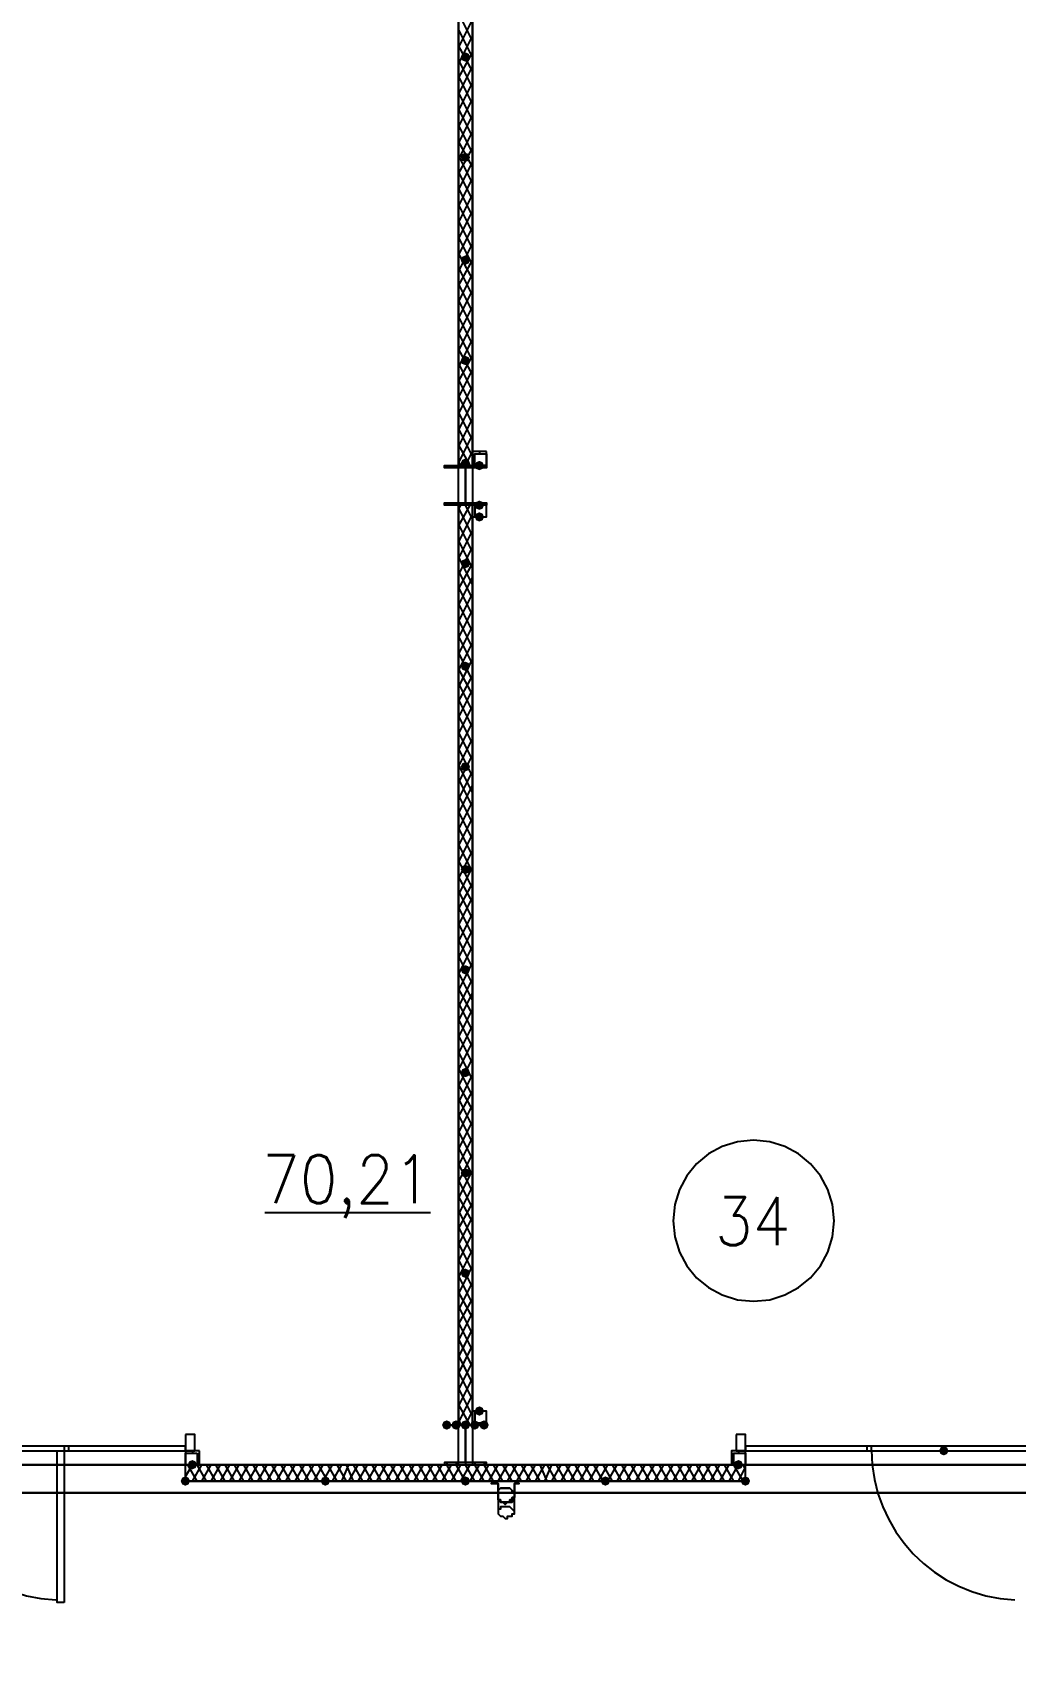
# Model space of a CAD drawing. Header units: millimetres. Extents: x 0 to 420, y 0 to 297.
# Drawn here: x 334.67 to 352.5, y 102.02 to 131.51 of the extents above; entities that cross this region are included whole.
import ezdxf

# ---------------------------------------------------------------- set-up
doc = ezdxf.new("R2010")
doc.units = ezdxf.units.MM
doc.layers.get('0').update_dxf_attribs({"linetype": 'CONTINUOUS'})
doc.styles.get("Standard").update_dxf_attribs({"font": 'STANDARD'})

msp = doc.modelspace()

# ---------------------------------------------------------------- hatches: boundary and pattern name
at = {"true_color": 0x000007}
for points in [[(342.603667, 131.064), (342.578796, 131.004204), (342.519, 130.979333), (342.459204, 131.004204), (342.434333, 131.064), (342.459204, 131.123796), (342.519, 131.148667), (342.578796, 131.123796)], [(342.603667, 129.243667), (342.578796, 129.183871), (342.519, 129.159), (342.459204, 129.183871), (342.434333, 129.243667), (342.459204, 129.303462), (342.519, 129.328333), (342.578796, 129.303463)], [(342.603667, 127.381), (342.578796, 127.321204), (342.519, 127.296333), (342.459204, 127.321204), (342.434333, 127.381), (342.459204, 127.440796), (342.519, 127.465667), (342.578796, 127.440796)], [(342.603667, 125.560667), (342.578796, 125.500871), (342.519, 125.476), (342.459204, 125.500871), (342.434333, 125.560667), (342.459204, 125.620462), (342.519, 125.645333), (342.578796, 125.620463)], [(342.603667, 123.698), (342.578796, 123.638204), (342.519, 123.613333), (342.459204, 123.638204), (342.434333, 123.698), (342.459204, 123.757796), (342.519, 123.782667), (342.578796, 123.757796)], [(342.857667, 123.655667), (342.832796, 123.595871), (342.773, 123.571), (342.713204, 123.595871), (342.688333, 123.655667), (342.713204, 123.715462), (342.773, 123.740333), (342.832796, 123.715463)], [(342.857667, 122.936), (342.832796, 122.876204), (342.773, 122.851333), (342.713204, 122.876204), (342.688333, 122.936), (342.713204, 122.995796), (342.773, 123.020667), (342.832796, 122.995796)], [(342.857667, 122.724333), (342.832796, 122.664537), (342.773, 122.639667), (342.713204, 122.664537), (342.688333, 122.724333), (342.713204, 122.784129), (342.773, 122.809), (342.832796, 122.784129)], [(342.603667, 121.877667), (342.578796, 121.817871), (342.519, 121.793), (342.459204, 121.817871), (342.434333, 121.877667), (342.459204, 121.937462), (342.519, 121.962333), (342.578796, 121.937463)], [(342.603667, 120.015), (342.578796, 119.955204), (342.519, 119.930333), (342.459204, 119.955204), (342.434333, 120.015), (342.459204, 120.074796), (342.519, 120.099667), (342.578796, 120.074796)], [(342.603667, 118.194667), (342.578796, 118.134871), (342.519, 118.11), (342.459204, 118.134871), (342.434333, 118.194667), (342.459204, 118.254462), (342.519, 118.279333), (342.578796, 118.254463)], [(342.603667, 116.332), (342.578796, 116.272204), (342.519, 116.247333), (342.459204, 116.272204), (342.434333, 116.332), (342.459204, 116.391796), (342.519, 116.416667), (342.578796, 116.391796)], [(342.603667, 114.511667), (342.578796, 114.451871), (342.519, 114.427), (342.459204, 114.451871), (342.434333, 114.511667), (342.459204, 114.571462), (342.519, 114.596333), (342.578796, 114.571463)], [(342.603667, 112.649), (342.578796, 112.589204), (342.519, 112.564333), (342.459204, 112.589204), (342.434333, 112.649), (342.459204, 112.708796), (342.519, 112.733667), (342.578796, 112.708796)], [(342.603667, 110.828667), (342.578796, 110.768871), (342.519, 110.744), (342.459204, 110.768871), (342.434333, 110.828667), (342.459204, 110.888462), (342.519, 110.913333), (342.578796, 110.888463)], [(342.603667, 109.008333), (342.578796, 108.948537), (342.519, 108.923667), (342.459204, 108.948537), (342.434333, 109.008333), (342.459204, 109.068129), (342.519, 109.093), (342.578796, 109.068129)], [(342.857667, 106.510667), (342.832796, 106.450871), (342.773, 106.426), (342.713204, 106.450871), (342.688333, 106.510667), (342.713204, 106.570462), (342.773, 106.595333), (342.832796, 106.570463)], [(342.265, 106.256667), (342.240129, 106.196871), (342.180333, 106.172), (342.120538, 106.196871), (342.095667, 106.256667), (342.120537, 106.316462), (342.180333, 106.341333), (342.240129, 106.316463)], [(342.434333, 106.256667), (342.409462, 106.196871), (342.349667, 106.172), (342.289871, 106.196871), (342.265, 106.256667), (342.289871, 106.316462), (342.349667, 106.341333), (342.409462, 106.316463)], [(342.603667, 106.256667), (342.578796, 106.196871), (342.519, 106.172), (342.459204, 106.196871), (342.434333, 106.256667), (342.459204, 106.316462), (342.519, 106.341333), (342.578796, 106.316463)], [(342.773, 106.256667), (342.748129, 106.196871), (342.688333, 106.172), (342.628537, 106.196871), (342.603667, 106.256667), (342.628537, 106.316462), (342.688333, 106.341333), (342.748129, 106.316463)], [(342.942333, 106.256667), (342.917462, 106.196871), (342.857667, 106.172), (342.797871, 106.196871), (342.773, 106.256667), (342.797871, 106.316462), (342.857667, 106.341333), (342.917462, 106.316463)], [(351.282, 105.791), (351.257129, 105.731204), (351.197333, 105.706333), (351.137538, 105.731204), (351.112667, 105.791), (351.137537, 105.850796), (351.197333, 105.875667), (351.257129, 105.850796)], [(351.282, 105.791), (351.257129, 105.731204), (351.197333, 105.706333), (351.137538, 105.731204), (351.112667, 105.791), (351.137537, 105.850796), (351.197333, 105.875667), (351.257129, 105.850796)], [(337.650667, 105.537), (337.625796, 105.477204), (337.566, 105.452333), (337.506204, 105.477204), (337.481333, 105.537), (337.506204, 105.596796), (337.566, 105.621667), (337.625796, 105.596796)], [(347.556667, 105.537), (347.531796, 105.477204), (347.472, 105.452333), (347.412204, 105.477204), (347.387333, 105.537), (347.412204, 105.596796), (347.472, 105.621667), (347.531796, 105.596796)]]:
    msp.add_hatch(color=0, dxfattribs=at).paths.add_polyline_path(points, flags=0)
at = {"true_color": 0x0000fe}
for points in [[(337.523667, 105.240667), (337.498796, 105.180871), (337.439, 105.156), (337.379204, 105.180871), (337.354333, 105.240667), (337.379204, 105.300462), (337.439, 105.325333), (337.498796, 105.300463)], [(340.063667, 105.240667), (340.038796, 105.180871), (339.979, 105.156), (339.919204, 105.180871), (339.894333, 105.240667), (339.919204, 105.300462), (339.979, 105.325333), (340.038796, 105.300463)], [(340.063667, 105.240667), (340.038796, 105.180871), (339.979, 105.156), (339.919204, 105.180871), (339.894333, 105.240667), (339.919204, 105.300462), (339.979, 105.325333), (340.038796, 105.300463)], [(342.603667, 105.240667), (342.578796, 105.180871), (342.519, 105.156), (342.459204, 105.180871), (342.434333, 105.240667), (342.459204, 105.300462), (342.519, 105.325333), (342.578796, 105.300463)], [(342.603667, 105.240667), (342.578796, 105.180871), (342.519, 105.156), (342.459204, 105.180871), (342.434333, 105.240667), (342.459204, 105.300462), (342.519, 105.325333), (342.578796, 105.300463)], [(342.603667, 105.240667), (342.578796, 105.180871), (342.519, 105.156), (342.459204, 105.180871), (342.434333, 105.240667), (342.459204, 105.300462), (342.519, 105.325333), (342.578796, 105.300463)], [(342.603667, 105.240667), (342.578796, 105.180871), (342.519, 105.156), (342.459204, 105.180871), (342.434333, 105.240667), (342.459204, 105.300462), (342.519, 105.325333), (342.578796, 105.300463)], [(345.143667, 105.240667), (345.118796, 105.180871), (345.059, 105.156), (344.999204, 105.180871), (344.974333, 105.240667), (344.999204, 105.300462), (345.059, 105.325333), (345.118796, 105.300463)], [(345.143667, 105.240667), (345.118796, 105.180871), (345.059, 105.156), (344.999204, 105.180871), (344.974333, 105.240667), (344.999204, 105.300462), (345.059, 105.325333), (345.118796, 105.300463)], [(347.683667, 105.240667), (347.658796, 105.180871), (347.599, 105.156), (347.539204, 105.180871), (347.514333, 105.240667), (347.539204, 105.300462), (347.599, 105.325333), (347.658796, 105.300463)]]:
    msp.add_hatch(color=0, dxfattribs=at).paths.add_polyline_path(points, flags=0)
at = {"true_color": 0x000007}
h = msp.add_hatch(color=0, dxfattribs=at)
h.paths.add_polyline_path([(337.439, 105.240667), (342.519, 105.240667)], flags=0)
h.paths.add_polyline_path([(342.519, 105.240667), (337.439, 105.240667)], flags=0)
h = msp.add_hatch(color=0, dxfattribs=at)
h.paths.add_polyline_path([(342.519, 105.240667), (347.599, 105.240667)], flags=0)
h.paths.add_polyline_path([(347.599, 105.240667), (342.519, 105.240667)], flags=0)

# ---------------------------------------------------------------- linework, layer by layer
at = {"color": 0, "true_color": 0x000007}
for points in [[(103.970667, 105.029), (389.763, 105.029), (389.763, 222.715667), (103.970667, 222.715667)], [(325.289333, 105.537), (342.392, 105.537), (342.392, 140.038667), (342.138, 140.038667), (328.972333, 140.038667), (325.289333, 140.038667)], [(342.646, 140.038667), (342.646, 105.537), (359.748667, 105.537), (359.748667, 140.038667), (359.537, 140.038667), (346.371333, 140.038667)], [(342.9, 123.909667), (342.646, 123.909667), (342.646, 123.655667), (342.9, 123.655667)], [(342.9, 123.867333), (342.9, 123.655667), (342.688333, 123.655667), (342.688333, 123.867333)], [(342.9, 122.936), (342.138, 122.936), (342.138, 122.978333), (342.519, 122.978333), (342.519, 123.613333), (342.138, 123.613333), (342.138, 123.655667), (342.9, 123.655667), (342.9, 123.613333), (342.519, 123.613333), (342.519, 122.978333), (342.9, 122.978333)], [(342.392, 122.936), (342.392, 106.256667), (342.646, 106.256667), (342.646, 122.936)], [(342.9, 122.936), (342.688333, 122.936), (342.688333, 122.724333), (342.9, 122.724333), (342.9, 122.936), (342.646, 122.936), (342.646, 122.724333), (342.9, 122.724333)], [(342.9, 106.510667), (342.688333, 106.510667), (342.688333, 106.299), (342.9, 106.299), (342.9, 106.510667), (342.646, 106.510667), (342.646, 106.256667), (342.9, 106.256667)], [(342.9, 106.256667), (342.138, 106.256667), (342.519, 106.256667), (342.519, 105.579333), (342.138, 105.579333), (342.138, 105.537), (342.9, 105.537), (342.9, 105.579333), (342.519, 105.579333), (342.519, 106.256667)], [(330.2, 105.791), (337.439, 105.791), (337.439, 105.875667), (330.2, 105.875667)], [(335.237667, 105.791), (335.322333, 105.791), (335.322333, 105.875667), (335.237667, 105.875667)], [(337.439, 106.087333), (337.439, 105.791), (337.608333, 105.791), (337.608333, 106.087333)], [(347.429667, 106.087333), (347.429667, 105.791), (347.599, 105.791), (347.599, 106.087333)], [(347.599, 105.791), (354.838, 105.791), (354.838, 105.875667), (347.599, 105.875667)], [(349.800333, 105.791), (349.885, 105.791), (349.885, 105.875667), (349.800333, 105.875667)], [(335.237667, 103.039333), (335.110667, 103.039333), (335.110667, 105.791), (335.237667, 105.791)], [(337.693, 105.791), (337.439, 105.791), (337.439, 105.537), (337.693, 105.537)], [(337.650667, 105.748667), (337.650667, 105.537), (337.439, 105.537), (337.439, 105.748667)], [(347.599, 105.791), (347.345, 105.791), (347.345, 105.537), (347.599, 105.537)], [(347.599, 105.748667), (347.599, 105.537), (347.387333, 105.537), (347.387333, 105.748667)], [(116.078, 96.435333), (377.655667, 96.435333), (377.655667, 105.029), (116.078, 105.029)], [(337.439, 105.240667), (342.519, 105.240667)], [(342.519, 105.240667), (337.439, 105.240667)], [(337.439, 105.240667), (342.519, 105.240667)], [(337.439, 105.240667), (342.519, 105.240667)], [(342.519, 105.240667), (347.599, 105.240667)], [(347.599, 105.240667), (342.519, 105.240667)], [(347.599, 105.240667), (342.519, 105.240667)], [(347.599, 105.240667), (342.519, 105.240667)], [(342.984667, 105.198333), (343.111667, 105.198333), (343.111667, 104.986667), (343.111667, 104.944333), (343.111667, 104.902), (343.154, 104.859667), (343.196333, 104.859667), (343.238667, 104.817333), (343.281, 104.859667), (343.323333, 104.859667), (343.365667, 104.859667), (343.365667, 104.902), (343.408, 104.944333), (343.408, 104.986667), (343.408, 105.198333), (343.492667, 105.198333), (343.408, 105.198333), (343.408, 104.986667), (343.408, 104.944333), (343.365667, 104.944333), (343.365667, 104.902), (343.323333, 104.902), (343.323333, 104.859667), (343.281, 104.859667), (343.238667, 104.859667), (343.196333, 104.859667), (343.154, 104.859667), (343.154, 104.902), (343.111667, 104.902), (343.111667, 104.944333), (343.111667, 104.986667), (343.111667, 105.198333), (342.984667, 105.198333), (343.111667, 105.198333), (343.111667, 104.986667), (343.111667, 104.944333), (343.111667, 104.902), (343.154, 104.859667), (343.196333, 104.859667), (343.238667, 104.817333), (343.281, 104.859667), (343.323333, 104.859667), (343.365667, 104.859667), (343.365667, 104.902), (343.408, 104.944333), (343.408, 104.986667), (343.408, 105.198333), (343.492667, 105.198333), (343.408, 105.198333), (343.408, 104.986667), (343.408, 104.944333), (343.365667, 104.944333), (343.365667, 104.902), (343.323333, 104.902), (343.323333, 104.859667), (343.281, 104.859667), (343.238667, 104.859667), (343.196333, 104.859667), (343.154, 104.859667), (343.154, 104.902), (343.111667, 104.902), (343.111667, 104.944333), (343.111667, 104.986667), (343.111667, 105.198333), (342.984667, 105.198333), (343.111667, 105.198333), (343.111667, 104.986667), (343.111667, 104.944333), (343.111667, 104.902), (343.154, 104.902), (343.154, 104.859667), (343.196333, 104.859667), (343.238667, 104.859667), (343.281, 104.859667), (343.323333, 104.859667), (343.323333, 104.902), (343.365667, 104.902), (343.365667, 104.944333), (343.408, 104.944333), (343.408, 104.986667), (343.408, 105.198333), (343.492667, 105.198333), (343.408, 105.198333), (343.408, 104.986667), (343.408, 104.944333), (343.365667, 104.902), (343.365667, 104.859667), (343.323333, 104.859667), (343.281, 104.859667), (343.238667, 104.817333), (343.196333, 104.859667), (343.154, 104.859667), (343.111667, 104.902), (343.111667, 104.944333), (343.111667, 104.986667), (343.111667, 105.198333)], [(343.111667, 104.986667), (343.111667, 105.029), (343.111667, 105.071333), (343.154, 105.113667), (343.196333, 105.113667), (343.238667, 105.113667), (343.281, 105.113667), (343.323333, 105.113667), (343.365667, 105.071333), (343.365667, 105.029), (343.408, 105.029), (343.408, 104.986667), (343.408, 104.944333), (343.365667, 104.944333), (343.365667, 104.902), (343.323333, 104.902), (343.323333, 104.859667), (343.281, 104.859667), (343.238667, 104.859667), (343.196333, 104.859667), (343.154, 104.859667), (343.154, 104.902), (343.111667, 104.902), (343.111667, 104.944333), (343.111667, 104.986667), (343.111667, 104.944333), (343.111667, 104.902), (343.154, 104.902), (343.154, 104.859667), (343.196333, 104.859667), (343.238667, 104.859667), (343.281, 104.859667), (343.323333, 104.859667), (343.323333, 104.902), (343.365667, 104.902), (343.365667, 104.944333), (343.408, 104.944333), (343.408, 104.986667), (343.408, 105.029), (343.365667, 105.029), (343.365667, 105.071333), (343.323333, 105.113667), (343.281, 105.113667), (343.238667, 105.113667), (343.196333, 105.113667), (343.154, 105.113667), (343.111667, 105.071333), (343.111667, 105.029)], [(343.408, 104.986667), (343.408, 105.029), (343.365667, 105.029), (343.365667, 105.071333), (343.323333, 105.113667), (343.281, 105.113667), (343.238667, 105.113667), (343.196333, 105.113667), (343.154, 105.113667), (343.111667, 105.071333), (343.111667, 105.029), (343.111667, 104.986667), (343.111667, 104.944333), (343.111667, 104.902), (343.154, 104.902), (343.154, 104.859667), (343.196333, 104.859667), (343.238667, 104.859667), (343.281, 104.859667), (343.323333, 104.859667), (343.323333, 104.902), (343.365667, 104.902), (343.365667, 104.944333), (343.408, 104.944333)], [(343.111667, 104.690333), (343.111667, 104.648), (343.154, 104.605667), (343.196333, 104.605667), (343.238667, 104.563333), (343.281, 104.563333), (343.281, 104.605667), (343.323333, 104.605667), (343.365667, 104.605667), (343.365667, 104.648), (343.408, 104.648), (343.408, 104.690333), (343.365667, 104.732667), (343.323333, 104.775), (343.281, 104.775), (343.238667, 104.775), (343.196333, 104.775), (343.154, 104.775), (343.154, 104.732667), (343.111667, 104.732667)]]:
    msp.add_lwpolyline(points, close=True, dxfattribs=at)
for points in [[(342.392, 140.038667), (342.392, 123.655667), (342.646, 123.655667), (342.646, 140.038667)], [(342.646, 131.360333), (342.392, 131.868333)], [(342.392, 131.233333), (342.646, 131.741333)], [(342.646, 131.064), (342.392, 131.572)], [(342.392, 130.937), (342.646, 131.445)], [(342.646, 130.81), (342.392, 131.275667)], [(342.392, 130.683), (342.646, 131.148667)], [(342.646, 130.513667), (342.392, 131.021667)], [(342.392, 130.386667), (342.646, 130.894667)], [(342.646, 130.217333), (342.392, 130.725333)], [(342.392, 130.090333), (342.646, 130.598333)], [(342.646, 129.921), (342.392, 130.429)], [(342.392, 129.794), (342.646, 130.302)], [(342.646, 129.624667), (342.392, 130.132667)], [(342.392, 129.497667), (342.646, 130.005667)], [(342.646, 129.328333), (342.392, 129.836333)], [(342.392, 129.201333), (342.646, 129.709333)], [(342.646, 129.074333), (342.392, 129.54)], [(342.392, 128.947333), (342.646, 129.413)], [(342.646, 128.778), (342.392, 129.286)], [(342.392, 128.651), (342.646, 129.159)], [(342.646, 128.481667), (342.392, 128.989667)], [(342.392, 128.354667), (342.646, 128.862667)], [(342.646, 128.185333), (342.392, 128.693333)], [(342.392, 128.058333), (342.646, 128.566333)], [(342.646, 127.889), (342.392, 128.397)], [(342.392, 127.762), (342.646, 128.27)], [(342.646, 127.592667), (342.392, 128.100667)], [(342.392, 127.465667), (342.646, 127.973667)], [(342.646, 127.296333), (342.392, 127.804333)], [(342.392, 127.169333), (342.646, 127.677333)], [(342.646, 127.042333), (342.392, 127.508)], [(342.392, 126.915333), (342.646, 127.381)], [(342.646, 126.746), (342.392, 127.254)], [(342.392, 126.619), (342.646, 127.127)], [(342.646, 126.449667), (342.392, 126.957667)], [(342.392, 126.322667), (342.646, 126.830667)], [(342.646, 126.153333), (342.392, 126.661333)], [(342.392, 126.026333), (342.646, 126.534333)], [(342.646, 125.857), (342.392, 126.365)], [(342.392, 125.73), (342.646, 126.238)], [(342.646, 125.560667), (342.392, 126.068667)], [(342.392, 125.433667), (342.646, 125.941667)], [(342.646, 125.306667), (342.392, 125.772333)], [(342.392, 125.179667), (342.646, 125.645333)], [(342.646, 125.010333), (342.392, 125.518333)], [(342.392, 124.883333), (342.646, 125.391333)], [(342.646, 124.714), (342.392, 125.222)], [(342.392, 124.587), (342.646, 125.095)], [(342.646, 124.417667), (342.392, 124.925667)], [(342.392, 124.290667), (342.646, 124.798667)], [(342.646, 124.121333), (342.392, 124.629333)], [(342.392, 123.994333), (342.646, 124.502333)], [(342.646, 123.825), (342.392, 124.333)], [(342.392, 123.698), (342.646, 124.206)], [(342.603667, 123.655667), (342.392, 124.036667)], [(342.519, 123.655667), (342.646, 123.909667)], [(342.773, 123.909667), (342.773, 123.867333)], [(342.180333, 123.613333), (342.180333, 123.655667)], [(342.349667, 123.613333), (342.349667, 123.655667)], [(342.434333, 123.655667), (342.392, 123.740333)], [(342.519, 122.936), (342.519, 123.655667)], [(342.688333, 123.613333), (342.688333, 123.655667)], [(342.857667, 123.613333), (342.857667, 123.655667)], [(342.180333, 122.936), (342.180333, 122.978333)], [(342.349667, 122.936), (342.349667, 122.978333)], [(342.688333, 122.936), (342.688333, 122.978333)], [(342.857667, 122.936), (342.857667, 122.978333)], [(342.392, 122.851333), (342.434333, 122.936)], [(342.392, 122.555), (342.603667, 122.936)], [(342.646, 122.385667), (342.392, 122.893667)], [(342.392, 122.258667), (342.646, 122.766667)], [(342.646, 122.682), (342.519, 122.936)], [(342.646, 122.089333), (342.392, 122.597333)], [(342.392, 121.962333), (342.646, 122.470333)], [(342.646, 121.793), (342.392, 122.301)], [(342.392, 121.666), (342.646, 122.174)], [(342.646, 121.496667), (342.392, 122.004667)], [(342.392, 121.412), (342.646, 121.877667)], [(342.646, 121.242667), (342.392, 121.750667)], [(342.392, 121.115667), (342.646, 121.623667)], [(342.646, 120.946333), (342.392, 121.454333)], [(342.392, 120.819333), (342.646, 121.327333)], [(342.646, 120.65), (342.392, 121.158)], [(342.392, 120.523), (342.646, 121.031)], [(342.646, 120.353667), (342.392, 120.861667)], [(342.392, 120.226667), (342.646, 120.734667)], [(342.646, 120.057333), (342.392, 120.565333)], [(342.392, 119.930333), (342.646, 120.438333)], [(342.646, 119.761), (342.392, 120.269)], [(342.392, 119.634), (342.646, 120.142)], [(342.646, 119.507), (342.392, 119.972667)], [(342.392, 119.38), (342.646, 119.845667)], [(342.646, 119.210667), (342.392, 119.718667)], [(342.392, 119.083667), (342.646, 119.591667)], [(342.646, 118.914333), (342.392, 119.422333)], [(342.392, 118.787333), (342.646, 119.295333)], [(342.646, 118.618), (342.392, 119.126)], [(342.392, 118.491), (342.646, 118.999)], [(342.646, 118.321667), (342.392, 118.829667)], [(342.392, 118.194667), (342.646, 118.702667)], [(342.646, 118.025333), (342.392, 118.533333)], [(342.392, 117.898333), (342.646, 118.406333)], [(342.646, 117.729), (342.392, 118.237)], [(342.392, 117.602), (342.646, 118.11)], [(342.646, 117.475), (342.392, 117.983)], [(342.392, 117.348), (342.646, 117.856)], [(342.646, 117.178667), (342.392, 117.686667)], [(342.392, 117.051667), (342.646, 117.559667)], [(342.646, 116.882333), (342.392, 117.390333)], [(342.392, 116.755333), (342.646, 117.263333)], [(342.646, 116.586), (342.392, 117.094)], [(342.392, 116.459), (342.646, 116.967)], [(342.646, 116.289667), (342.392, 116.797667)], [(342.392, 116.162667), (342.646, 116.670667)], [(342.646, 115.993333), (342.392, 116.501333)], [(342.392, 115.866333), (342.646, 116.374333)], [(342.646, 115.739333), (342.392, 116.205)], [(342.392, 115.612333), (342.646, 116.078)], [(342.646, 115.443), (342.392, 115.951)], [(342.392, 115.316), (342.646, 115.824)], [(342.646, 115.146667), (342.392, 115.654667)], [(342.392, 115.019667), (342.646, 115.527667)], [(342.646, 114.850333), (342.392, 115.358333)], [(342.392, 114.723333), (342.646, 115.231333)], [(342.646, 114.554), (342.392, 115.062)], [(342.392, 114.427), (342.646, 114.935)], [(342.646, 114.257667), (342.392, 114.765667)], [(342.392, 114.130667), (342.646, 114.638667)], [(342.646, 113.961333), (342.392, 114.469333)], [(342.392, 113.834333), (342.646, 114.342333)], [(342.646, 113.707333), (342.392, 114.173)], [(342.392, 113.580333), (342.646, 114.088333)], [(342.646, 113.411), (342.392, 113.919)], [(342.392, 113.284), (342.646, 113.792)], [(342.646, 113.114667), (342.392, 113.622667)], [(342.392, 112.987667), (342.646, 113.495667)], [(342.646, 112.818333), (342.392, 113.326333)], [(342.392, 112.691333), (342.646, 113.199333)], [(342.646, 112.522), (342.392, 113.03)], [(342.392, 112.395), (342.646, 112.903)], [(342.646, 112.225667), (342.392, 112.733667)], [(342.392, 112.098667), (342.646, 112.606667)], [(342.646, 111.971667), (342.392, 112.437333)], [(342.392, 111.844667), (342.646, 112.310333)], [(342.646, 111.675333), (342.392, 112.183333)], [(342.392, 111.548333), (342.646, 112.056333)], [(342.646, 111.379), (342.392, 111.887)], [(342.392, 111.252), (342.646, 111.76)], [(342.646, 111.082667), (342.392, 111.590667)], [(342.392, 110.955667), (342.646, 111.463667)], [(342.646, 110.786333), (342.392, 111.294333)], [(342.392, 110.659333), (342.646, 111.167333)], [(349.207667, 109.960833), (349.177995, 110.255175), (349.092893, 110.529326), (348.958236, 110.777413), (348.779896, 110.993563), (348.563746, 111.171903), (348.315659, 111.30656), (348.041508, 111.391661), (347.747167, 111.421333), (347.452825, 111.391661), (347.178674, 111.30656), (346.930587, 111.171903), (346.714437, 110.993563), (346.536097, 110.777413), (346.40144, 110.529326), (346.316339, 110.255175), (346.286667, 109.960833)], [(342.646, 110.49), (342.392, 110.998)], [(342.392, 110.363), (342.646, 110.871)], [(342.646, 110.193667), (342.392, 110.701667)], [(342.392, 110.066667), (342.646, 110.574667)], [(342.646, 109.939667), (342.392, 110.405333)], [(342.392, 109.812667), (342.646, 110.278333)], [(338.878333, 110.109), (341.884, 110.109)], [(342.646, 109.643333), (342.392, 110.151333)], [(342.392, 109.516333), (342.646, 110.024333)], [(342.646, 109.347), (342.392, 109.855)], [(342.392, 109.22), (342.646, 109.728)], [(346.286667, 109.960833), (346.316339, 109.666492), (346.40144, 109.392341), (346.536097, 109.144254), (346.714437, 108.928104), (346.930587, 108.749764), (347.178674, 108.615107), (347.452825, 108.530005), (347.747167, 108.500333), (348.041508, 108.530005), (348.315659, 108.615107), (348.563746, 108.749764), (348.779896, 108.928104), (348.958236, 109.144254), (349.092893, 109.392341), (349.177995, 109.666492), (349.207667, 109.960833)], [(342.646, 109.050667), (342.392, 109.558667)], [(342.392, 108.923667), (342.646, 109.431667)], [(342.646, 108.754333), (342.392, 109.262333)], [(342.392, 108.627333), (342.646, 109.135333)], [(342.646, 108.458), (342.392, 108.966)], [(342.392, 108.331), (342.646, 108.839)], [(342.646, 108.204), (342.392, 108.669667)], [(342.392, 108.077), (342.646, 108.542667)], [(342.646, 107.907667), (342.392, 108.415667)], [(342.392, 107.780667), (342.646, 108.288667)], [(342.646, 107.611333), (342.392, 108.119333)], [(342.392, 107.484333), (342.646, 107.992333)], [(342.646, 107.315), (342.392, 107.823)], [(342.392, 107.188), (342.646, 107.696)], [(342.646, 107.018667), (342.392, 107.526667)], [(342.392, 106.891667), (342.646, 107.399667)], [(342.646, 106.722333), (342.392, 107.230333)], [(342.392, 106.595333), (342.646, 107.103333)], [(342.646, 106.426), (342.392, 106.934)], [(342.392, 106.299), (342.646, 106.807)], [(342.603667, 106.256667), (342.392, 106.637667)], [(342.519, 106.256667), (342.646, 106.510667)], [(342.434333, 106.256667), (342.392, 106.383667)], [(342.519, 106.256667), (342.519, 105.537)], [(342.773, 106.299), (342.773, 106.256667)], [(332.486019, 105.801957), (332.500179, 105.532564), (332.539809, 105.27052), (332.603694, 105.017095), (332.690616, 104.773558), (332.799361, 104.54118), (332.928712, 104.32123), (333.077452, 104.114979), (333.244367, 103.923696), (333.428239, 103.748652), (333.627853, 103.591116), (333.841992, 103.452358), (334.069442, 103.333648), (334.308984, 103.236257), (334.559404, 103.161454), (334.819485, 103.110509), (335.088012, 103.084691)], [(333.840667, 105.791), (337.439, 105.791), (337.439, 105.664)], [(337.439, 105.664), (337.439, 105.537), (333.840667, 105.537)], [(337.566, 105.791), (337.566, 105.748667)], [(342.180333, 105.579333), (342.180333, 105.537)], [(342.349667, 105.579333), (342.349667, 105.537)], [(342.688333, 105.579333), (342.688333, 105.537)], [(342.857667, 105.579333), (342.857667, 105.537)], [(347.472, 105.791), (347.472, 105.748667)], [(347.599, 105.664), (347.599, 105.791), (351.197333, 105.791)], [(351.197333, 105.537), (347.599, 105.537), (347.599, 105.664)], [(349.885019, 105.801957), (349.899179, 105.532564), (349.938809, 105.27052), (350.002694, 105.017095), (350.089616, 104.773558), (350.198361, 104.54118), (350.327712, 104.32123), (350.476452, 104.114979), (350.643367, 103.923696), (350.827239, 103.748652), (351.026853, 103.591116), (351.240992, 103.452358), (351.468442, 103.333648), (351.707984, 103.236257), (351.958404, 103.161454), (352.218485, 103.110509), (352.487012, 103.084691)], [(351.197333, 105.791), (354.838, 105.791), (354.838, 105.664)], [(354.838, 105.664), (354.838, 105.537), (351.197333, 105.537)], [(337.439, 105.325333), (337.566, 105.537)], [(337.439, 105.240667), (337.439, 105.537)], [(337.439, 105.240667), (337.439, 105.537)], [(337.481333, 105.240667), (337.439, 105.325333)], [(337.650667, 105.240667), (337.481333, 105.537)], [(337.566, 105.240667), (337.735333, 105.537)], [(347.429667, 105.537), (337.608333, 105.537)], [(337.82, 105.240667), (337.650667, 105.537)], [(337.735333, 105.240667), (337.904667, 105.537)], [(337.989333, 105.240667), (337.82, 105.537)], [(337.904667, 105.240667), (338.074, 105.537)], [(338.158667, 105.240667), (337.989333, 105.537)], [(338.074, 105.240667), (338.243333, 105.537)], [(338.328, 105.240667), (338.158667, 105.537)], [(338.243333, 105.240667), (338.412667, 105.537)], [(338.497333, 105.240667), (338.328, 105.537)], [(338.412667, 105.240667), (338.582, 105.537)], [(338.666667, 105.240667), (338.497333, 105.537)], [(338.582, 105.240667), (338.751333, 105.537)], [(338.836, 105.240667), (338.666667, 105.537)], [(338.751333, 105.240667), (338.920667, 105.537)], [(339.005333, 105.240667), (338.836, 105.537)], [(338.920667, 105.240667), (339.09, 105.537)], [(339.174667, 105.240667), (339.005333, 105.537)], [(339.09, 105.240667), (339.259333, 105.537)], [(339.344, 105.240667), (339.174667, 105.537)], [(339.259333, 105.240667), (339.428667, 105.537)], [(339.513333, 105.240667), (339.344, 105.537)], [(339.428667, 105.240667), (339.598, 105.537)], [(339.682667, 105.240667), (339.513333, 105.537)], [(339.598, 105.240667), (339.767333, 105.537)], [(339.852, 105.240667), (339.682667, 105.537)], [(339.767333, 105.240667), (339.936667, 105.537)], [(340.021333, 105.240667), (339.852, 105.537)], [(339.936667, 105.240667), (340.106, 105.537)], [(340.190667, 105.240667), (340.021333, 105.537)], [(340.106, 105.240667), (340.275333, 105.537)], [(340.36, 105.240667), (340.190667, 105.537)], [(340.275333, 105.240667), (340.402333, 105.537)], [(340.487, 105.240667), (340.36, 105.537)], [(340.402333, 105.240667), (340.571667, 105.537)], [(340.656333, 105.240667), (340.487, 105.537)], [(340.571667, 105.240667), (340.741, 105.537)], [(340.825667, 105.240667), (340.656333, 105.537)], [(340.741, 105.240667), (340.910333, 105.537)], [(340.995, 105.240667), (340.825667, 105.537)], [(340.910333, 105.240667), (341.079667, 105.537)], [(341.164333, 105.240667), (340.995, 105.537)], [(341.079667, 105.240667), (341.249, 105.537)], [(341.333667, 105.240667), (341.164333, 105.537)], [(341.249, 105.240667), (341.418333, 105.537)], [(341.503, 105.240667), (341.333667, 105.537)], [(341.418333, 105.240667), (341.587667, 105.537)], [(341.672333, 105.240667), (341.503, 105.537)], [(341.587667, 105.240667), (341.757, 105.537)], [(341.841667, 105.240667), (341.672333, 105.537)], [(341.757, 105.240667), (341.926333, 105.537)], [(342.011, 105.240667), (341.841667, 105.537)], [(341.926333, 105.240667), (342.095667, 105.537)], [(342.180333, 105.240667), (342.011, 105.537)], [(342.095667, 105.240667), (342.265, 105.537)], [(342.349667, 105.240667), (342.180333, 105.537)], [(342.265, 105.240667), (342.434333, 105.537)], [(342.519, 105.240667), (342.349667, 105.537)], [(342.434333, 105.240667), (342.603667, 105.537)], [(342.688333, 105.240667), (342.519, 105.537)], [(342.603667, 105.240667), (342.773, 105.537)], [(342.857667, 105.240667), (342.688333, 105.537)], [(342.773, 105.240667), (342.942333, 105.537)], [(343.027, 105.240667), (342.857667, 105.537)], [(342.942333, 105.240667), (343.111667, 105.537)], [(343.196333, 105.240667), (343.027, 105.537)], [(343.111667, 105.240667), (343.281, 105.537)], [(343.365667, 105.240667), (343.196333, 105.537)], [(343.281, 105.240667), (343.450333, 105.537)], [(343.535, 105.240667), (343.365667, 105.537)], [(343.450333, 105.240667), (343.619667, 105.537)], [(343.704333, 105.240667), (343.535, 105.537)], [(343.619667, 105.240667), (343.789, 105.537)], [(343.873667, 105.240667), (343.704333, 105.537)], [(343.789, 105.240667), (343.958333, 105.537)], [(344.000667, 105.240667), (343.873667, 105.537)], [(343.958333, 105.240667), (344.085333, 105.537)], [(344.17, 105.240667), (344.000667, 105.537)], [(344.085333, 105.240667), (344.254667, 105.537)], [(344.339333, 105.240667), (344.17, 105.537)], [(344.254667, 105.240667), (344.424, 105.537)], [(344.508667, 105.240667), (344.339333, 105.537)], [(344.424, 105.240667), (344.593333, 105.537)], [(344.678, 105.240667), (344.508667, 105.537)], [(344.593333, 105.240667), (344.762667, 105.537)], [(344.847333, 105.240667), (344.678, 105.537)], [(344.762667, 105.240667), (344.932, 105.537)], [(345.016667, 105.240667), (344.847333, 105.537)], [(344.932, 105.240667), (345.101333, 105.537)], [(345.186, 105.240667), (345.016667, 105.537)], [(345.101333, 105.240667), (345.270667, 105.537)], [(345.355333, 105.240667), (345.186, 105.537)], [(345.270667, 105.240667), (345.44, 105.537)], [(345.524667, 105.240667), (345.355333, 105.537)], [(345.44, 105.240667), (345.609333, 105.537)], [(345.694, 105.240667), (345.524667, 105.537)], [(345.609333, 105.240667), (345.778667, 105.537)], [(345.863333, 105.240667), (345.694, 105.537)], [(345.778667, 105.240667), (345.948, 105.537)], [(346.032667, 105.240667), (345.863333, 105.537)], [(345.948, 105.240667), (346.117333, 105.537)], [(346.202, 105.240667), (346.032667, 105.537)], [(346.117333, 105.240667), (346.286667, 105.537)], [(346.371333, 105.240667), (346.202, 105.537)], [(346.286667, 105.240667), (346.456, 105.537)], [(346.540667, 105.240667), (346.371333, 105.537)], [(346.456, 105.240667), (346.625333, 105.537)], [(346.71, 105.240667), (346.540667, 105.537)], [(346.625333, 105.240667), (346.794667, 105.537)], [(346.879333, 105.240667), (346.71, 105.537)], [(346.794667, 105.240667), (346.964, 105.537)], [(347.048667, 105.240667), (346.879333, 105.537)], [(346.964, 105.240667), (347.133333, 105.537)], [(347.218, 105.240667), (347.048667, 105.537)], [(347.133333, 105.240667), (347.302667, 105.537)], [(347.387333, 105.240667), (347.218, 105.537)], [(347.302667, 105.240667), (347.472, 105.537)], [(347.556667, 105.240667), (347.387333, 105.537)], [(347.472, 105.240667), (347.599, 105.494667)], [(347.599, 105.452333), (347.556667, 105.537)], [(347.599, 105.240667), (347.599, 105.537)], [(347.599, 105.240667), (347.599, 105.537)], [(337.439, 105.240667), (342.519, 105.240667), (337.439, 105.240667), (342.519, 105.240667)], [(337.439, 105.240667), (347.599, 105.240667)], [(347.599, 105.240667), (342.519, 105.240667), (347.599, 105.240667), (342.519, 105.240667)], [(343.111667, 104.986667), (343.111667, 104.690333)], [(343.408, 104.690333), (343.408, 104.986667)]]:
    msp.add_lwpolyline(points, dxfattribs=at)

# ---------------------------------------------------------------- texts
at = {"color": 0, "true_color": 0x000007, "char_height": 0.872032, "attachment_point": 1}
for s, insert, width in [('70,21', (338.835993, 111.150366), 2.56764984), ('34', (347.048653, 110.388362), 1.16270936)]:
    msp.add_mtext(s, dxfattribs=dict(at, insert=insert, width=width))

doc.saveas('drawing.dxf')
